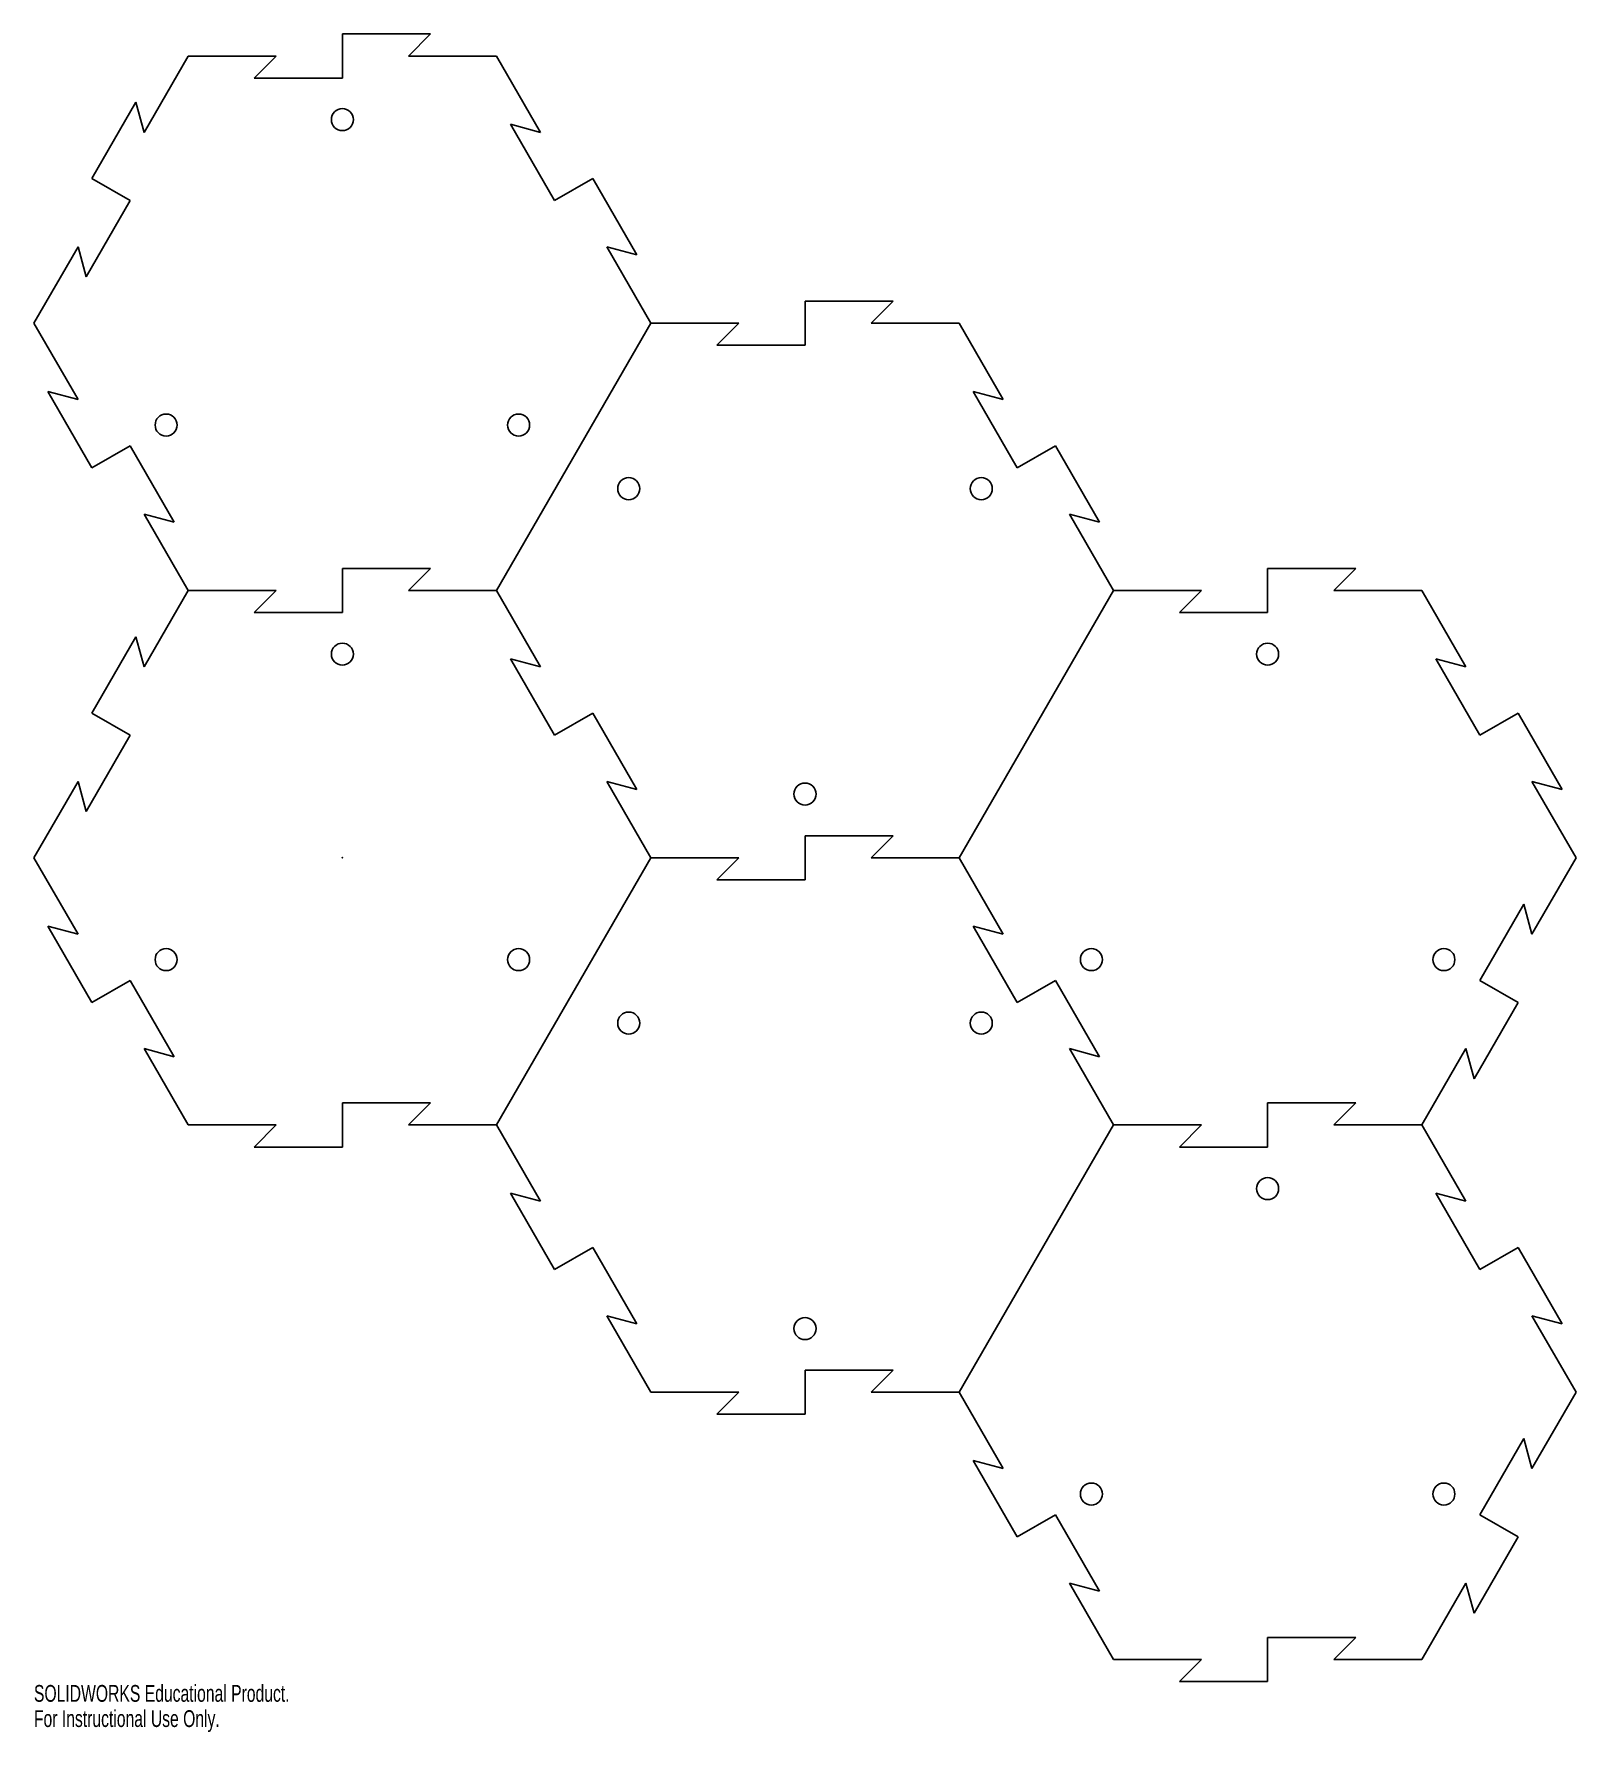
# Model space of a CAD drawing. Header units: inches. Extents: x -3.5 to 14, y -9.9 to 9.3.
import ezdxf

# ---------------------------------------------------------------- set-up
doc = ezdxf.new("R2010")
doc.units = ezdxf.units.IN
doc.header["$MEASUREMENT"] = 0
doc.header["$PDSIZE"] = -1
doc.styles.add('SLDTEXTSTYLE0', font='TXT', dxfattribs={"width": 0.7})

msp = doc.modelspace()

# ---------------------------------------------------------------- linework, layer by layer
at = {"color": 7, "linetype": 'Continuous', "lineweight": 25}
for p, q in [((1, 9.343), (0, 9.343)), ((0, 8.843), (0, 9.343)), ((0.75, 9.093), (1, 9.343)), ((-1.75, 9.093), (-2.25, 8.227)), ((-0.75, 9.093), (-1.75, 9.093)), ((-0.75, 9.093), (-1, 8.843)), ((1.75, 9.093), (0.75, 9.093)), ((2.25, 8.227), (1.75, 9.093)), ((-1, 8.843), (0, 8.843)), ((-2.342, 8.569), (-2.842, 7.703)), ((-2.25, 8.227), (-2.342, 8.569)), ((2.25, 8.227), (1.908, 8.319)), ((1.908, 8.319), (2.408, 7.453)), ((-2.408, 7.453), (-2.842, 7.703)), ((2.408, 7.453), (2.842, 7.703)), ((3.342, 6.837), (2.842, 7.703)), ((-2.908, 6.587), (-2.408, 7.453)), ((-3, 6.928), (-3.5, 6.062)), ((-3, 6.928), (-2.908, 6.587)), ((3, 6.928), (3.342, 6.837)), ((3.5, 6.062), (3, 6.928)), ((6.25, 6.312), (5.25, 6.312)), ((5.25, 5.812), (5.25, 6.312)), ((6, 6.062), (6.25, 6.312)), ((-3.5, 6.062), (-3, 5.196)), ((1.75, 3.031), (3.5, 6.062)), ((3.5, 6.062), (4.5, 6.062)), ((4.5, 6.062), (4.25, 5.812)), ((6, 6.062), (7, 6.062)), ((7, 6.062), (7.5, 5.196)), ((4.25, 5.812), (5.25, 5.812)), ((-3.342, 5.288), (-2.842, 4.422)), ((-3, 5.196), (-3.342, 5.288)), ((7.5, 5.196), (7.158, 5.288)), ((7.158, 5.288), (7.658, 4.422)), ((-2.408, 4.672), (-2.842, 4.422)), ((-1.908, 3.806), (-2.408, 4.672)), ((7.658, 4.422), (8.092, 4.672)), ((8.592, 3.806), (8.092, 4.672)), ((-2.25, 3.897), (-1.908, 3.806)), ((-2.25, 3.897), (-1.75, 3.031)), ((8.25, 3.897), (8.592, 3.806)), ((8.25, 3.897), (8.75, 3.031)), ((1, 3.281), (0, 3.281)), ((0, 3.281), (0, 2.781)), ((0.75, 3.031), (1, 3.281)), ((11.5, 3.281), (10.5, 3.281)), ((10.5, 2.781), (10.5, 3.281)), ((11.25, 3.031), (11.5, 3.281)), ((-1.75, 3.031), (-2.25, 2.165)), ((-1.75, 3.031), (-0.75, 3.031)), ((-0.75, 3.031), (-1, 2.781)), ((1.75, 3.031), (0.75, 3.031)), ((2.25, 2.165), (1.75, 3.031)), ((8.75, 3.031), (7, 0)), ((9.75, 3.031), (8.75, 3.031)), ((9.75, 3.031), (9.5, 2.781)), ((12.25, 3.031), (11.25, 3.031)), ((12.75, 2.165), (12.25, 3.031)), ((-1, 2.781), (0, 2.781)), ((9.5, 2.781), (10.5, 2.781)), ((-2.342, 2.507), (-2.842, 1.641)), ((-2.25, 2.165), (-2.342, 2.507)), ((1.908, 2.257), (2.408, 1.391)), ((2.25, 2.165), (1.908, 2.257)), ((12.75, 2.165), (12.408, 2.257)), ((12.408, 2.257), (12.908, 1.391)), ((-2.408, 1.391), (-2.842, 1.641)), ((2.842, 1.641), (2.408, 1.391)), ((3.342, 0.775), (2.842, 1.641)), ((12.908, 1.391), (13.342, 1.641)), ((13.842, 0.775), (13.342, 1.641)), ((-2.908, 0.525), (-2.408, 1.391)), ((-3, 0.866), (-3.5, 0)), ((-3, 0.866), (-2.908, 0.525)), ((3, 0.866), (3.342, 0.775)), ((3.5, 0), (3, 0.866)), ((13.5, 0.866), (13.842, 0.775)), ((14, 0), (13.5, 0.866)), ((6.25, 0.25), (5.25, 0.25)), ((5.25, -0.25), (5.25, 0.25)), ((6, 0), (6.25, 0.25)), ((-3.5, 0), (-3, -0.866)), ((1.75, -3.031), (3.5, 0)), ((4.5, 0), (3.5, 0)), ((4.5, 0), (4.25, -0.25)), ((6, 0), (7, 0)), ((7, 0), (7.5, -0.866)), ((13.5, -0.866), (14, 0)), ((4.25, -0.25), (5.25, -0.25)), ((13.408, -0.525), (12.908, -1.391)), ((13.5, -0.866), (13.408, -0.525)), ((-3.342, -0.775), (-2.842, -1.641)), ((-3, -0.866), (-3.342, -0.775)), ((7.158, -0.775), (7.658, -1.641)), ((7.5, -0.866), (7.158, -0.775)), ((-2.408, -1.391), (-2.842, -1.641)), ((-1.908, -2.257), (-2.408, -1.391)), ((7.658, -1.641), (8.092, -1.391)), ((8.592, -2.257), (8.092, -1.391)), ((12.908, -1.391), (13.342, -1.641)), ((12.842, -2.507), (13.342, -1.641)), ((-2.25, -2.165), (-1.908, -2.257)), ((-2.25, -2.165), (-1.75, -3.031)), ((8.25, -2.165), (8.592, -2.257)), ((8.25, -2.165), (8.75, -3.031)), ((12.25, -3.031), (12.75, -2.165)), ((12.75, -2.165), (12.842, -2.507)), ((1, -2.781), (0, -2.781)), ((0, -2.781), (0, -3.281)), ((0.75, -3.031), (1, -2.781)), ((11.5, -2.781), (10.5, -2.781)), ((10.5, -2.781), (10.5, -3.281)), ((11.25, -3.031), (11.5, -2.781)), ((-1.75, -3.031), (-0.75, -3.031)), ((-0.75, -3.031), (-1, -3.281)), ((0.75, -3.031), (1.75, -3.031)), ((2.25, -3.897), (1.75, -3.031)), ((8.75, -3.031), (7, -6.062)), ((8.75, -3.031), (9.75, -3.031)), ((9.75, -3.031), (9.5, -3.281)), ((12.25, -3.031), (11.25, -3.031)), ((12.75, -3.897), (12.25, -3.031)), ((-1, -3.281), (0, -3.281)), ((9.5, -3.281), (10.5, -3.281)), ((1.908, -3.806), (2.408, -4.672)), ((2.25, -3.897), (1.908, -3.806)), ((12.75, -3.897), (12.408, -3.806)), ((12.408, -3.806), (12.908, -4.672)), ((2.842, -4.422), (2.408, -4.672)), ((3.342, -5.288), (2.842, -4.422)), ((12.908, -4.672), (13.342, -4.422)), ((13.842, -5.288), (13.342, -4.422)), ((3, -5.196), (3.342, -5.288)), ((3.5, -6.062), (3, -5.196)), ((13.5, -5.196), (13.842, -5.288)), ((14, -6.062), (13.5, -5.196)), ((6.25, -5.812), (5.25, -5.812)), ((5.25, -5.812), (5.25, -6.312)), ((6, -6.062), (6.25, -5.812)), ((4.5, -6.062), (3.5, -6.062)), ((4.5, -6.062), (4.25, -6.312)), ((7, -6.062), (6, -6.062)), ((7, -6.062), (7.5, -6.928)), ((13.5, -6.928), (14, -6.062)), ((4.25, -6.312), (5.25, -6.312)), ((13.408, -6.587), (12.908, -7.453)), ((13.5, -6.928), (13.408, -6.587)), ((7.158, -6.837), (7.658, -7.703)), ((7.5, -6.928), (7.158, -6.837)), ((8.092, -7.453), (7.658, -7.703)), ((8.592, -8.319), (8.092, -7.453)), ((12.908, -7.453), (13.342, -7.703)), ((12.842, -8.569), (13.342, -7.703)), ((8.25, -8.227), (8.592, -8.319)), ((8.25, -8.227), (8.75, -9.093)), ((12.25, -9.093), (12.75, -8.227)), ((12.75, -8.227), (12.842, -8.569)), ((11.5, -8.843), (10.5, -8.843)), ((10.5, -8.843), (10.5, -9.343)), ((11.25, -9.093), (11.5, -8.843)), ((8.75, -9.093), (9.75, -9.093)), ((9.75, -9.093), (9.5, -9.343)), ((11.25, -9.093), (12.25, -9.093)), ((9.5, -9.343), (10.5, -9.343))]:
    msp.add_line(p, q, dxfattribs=at)
for centre in [(0, 8.372), (-2, 4.907), (2, 4.907), (3.25, 4.186), (7.25, 4.186), (0, 2.309), (10.5, 2.309), (5.25, 0.722), (-2, -1.155), (2, -1.155), (8.5, -1.155), (12.5, -1.155), (3.25, -1.876), (7.25, -1.876), (10.5, -3.753), (5.25, -5.34), (8.5, -7.217), (12.5, -7.217)]:
    msp.add_circle(centre, 0.125, dxfattribs=at)
at = {"color": 7, "linetype": 'Continuous'}
msp.add_point((0, 0), dxfattribs=at)

# ---------------------------------------------------------------- texts
at = {"color": 7, "linetype": 'Continuous', "char_height": 0.1903, "attachment_point": 1, "style": 'SLDTEXTSTYLE0'}
for s, insert in [('SOLIDWORKS Educational Product.', (-3.5, -9.383)), ('For Instructional Use Only.', (-3.5, -9.669))]:
    msp.add_mtext(s, dxfattribs=dict(at, insert=insert))

doc.saveas('drawing.dxf')
